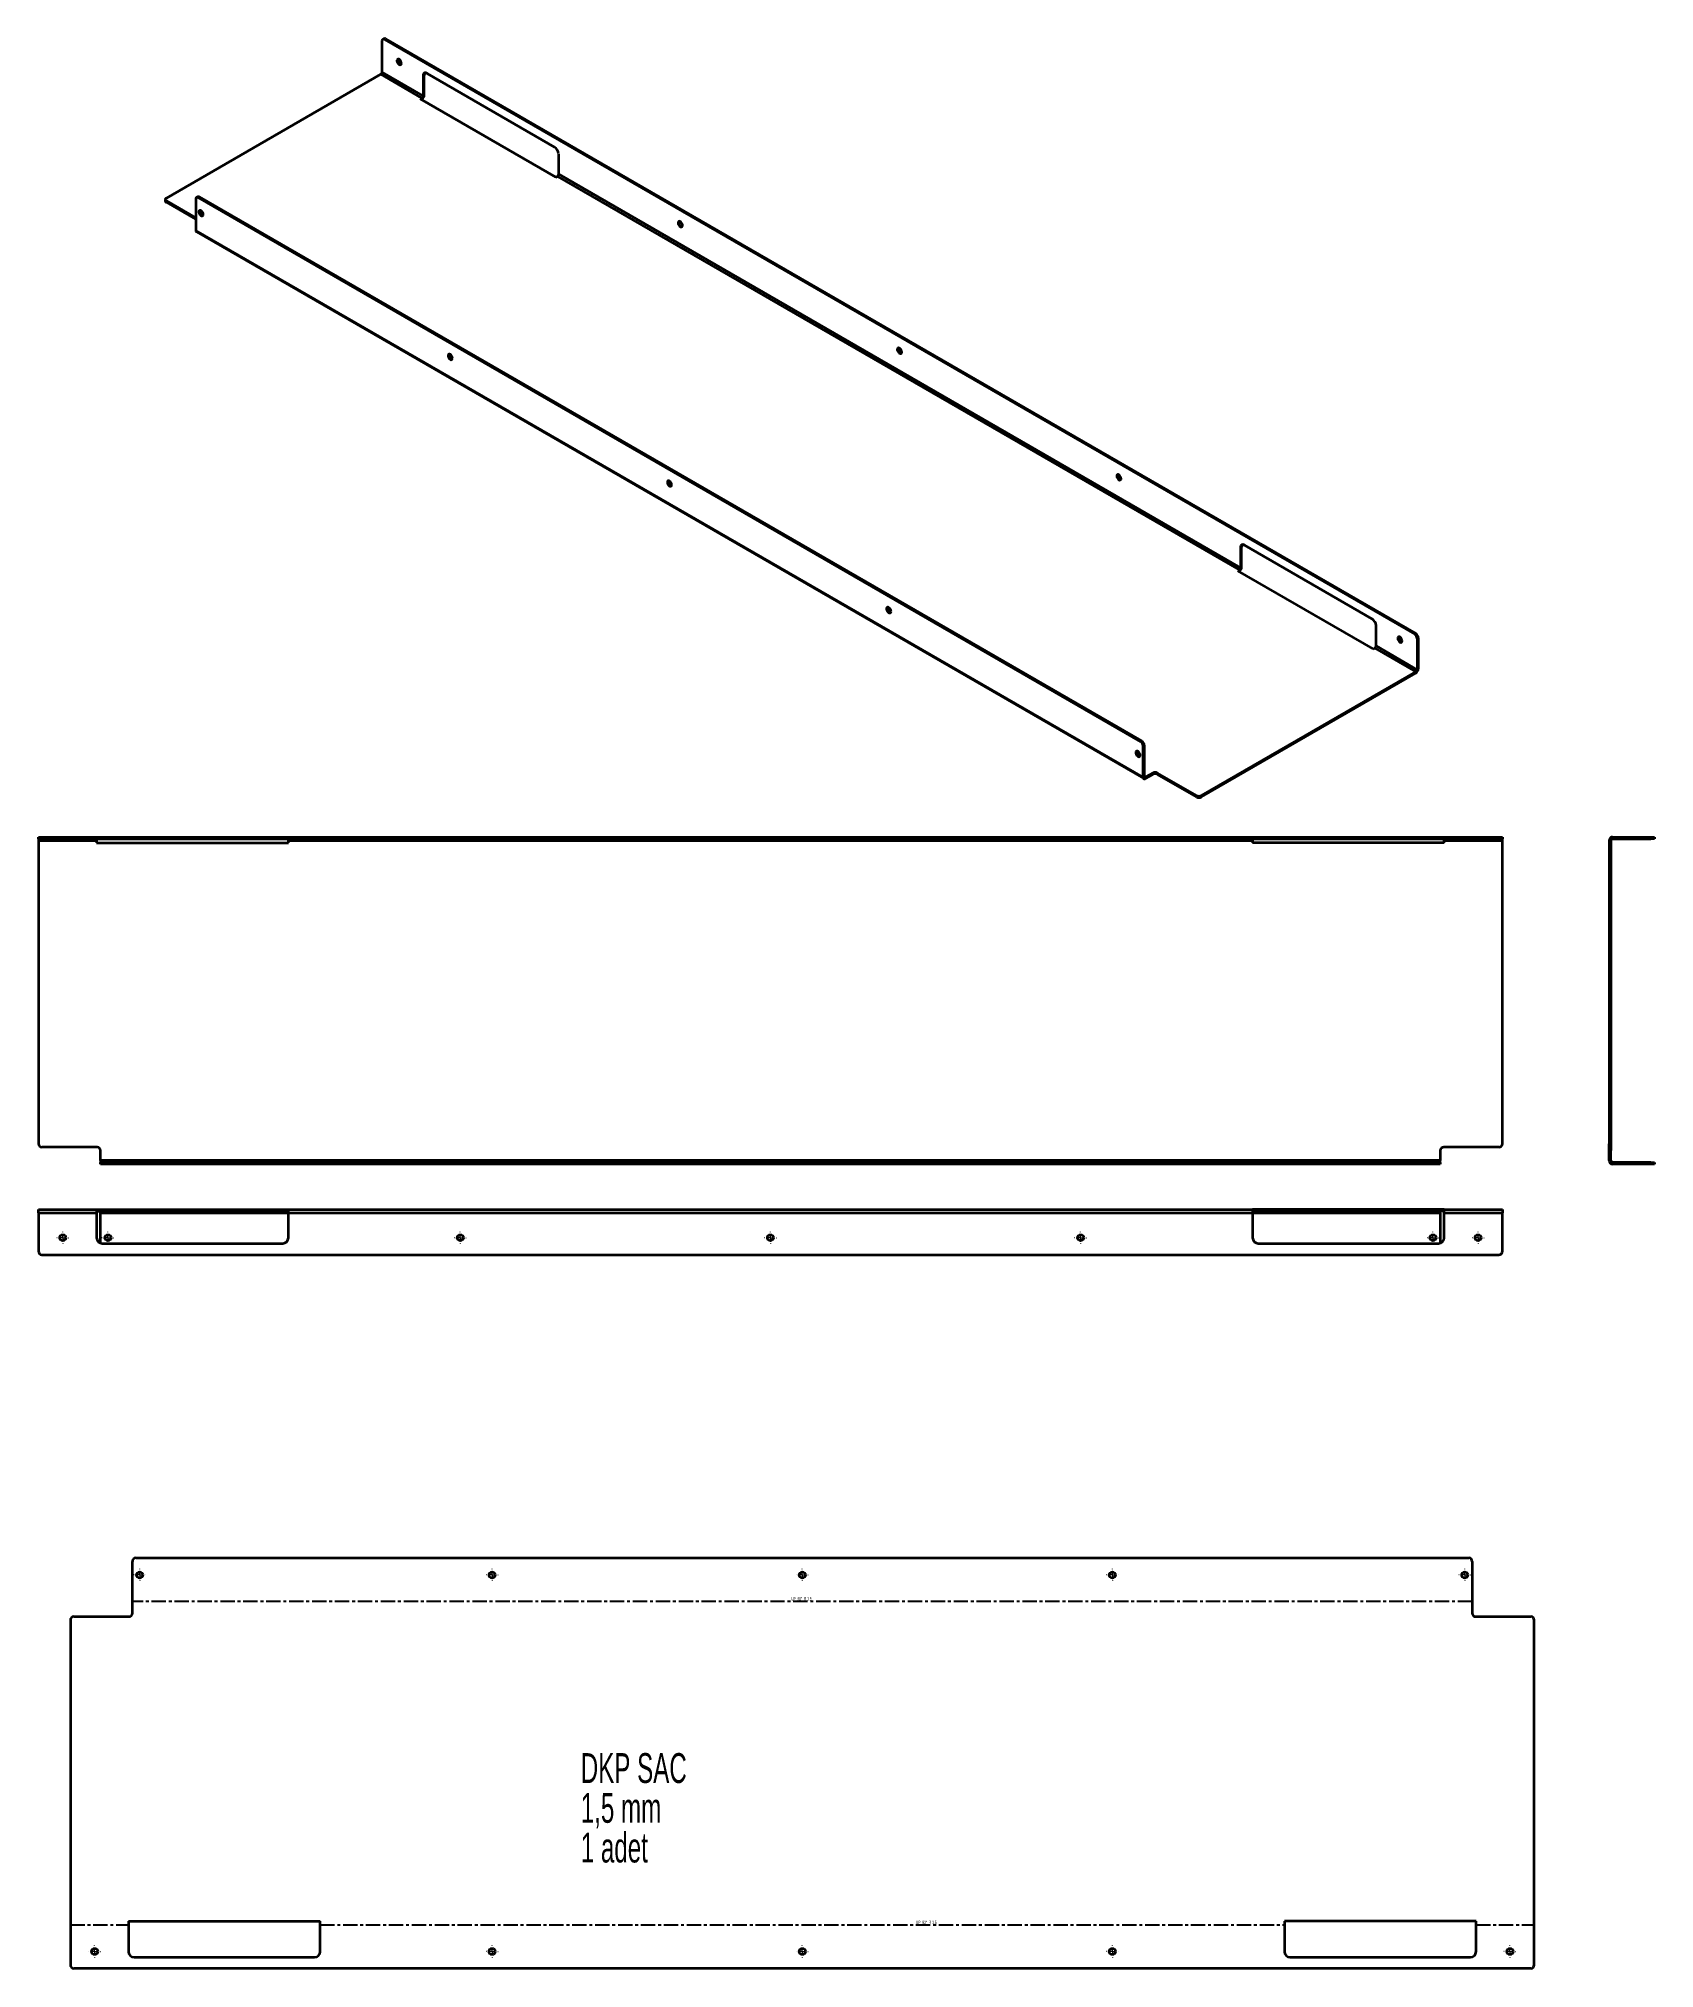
# Model space of a CAD drawing. Header units: millimetres. Extents: x -615 to 818, y -398 to 1314.
import ezdxf

# ---------------------------------------------------------------- set-up
doc = ezdxf.new("R2010")
doc.units = ezdxf.units.MM
doc.linetypes.add('CENTERX2', pattern=[20.32, 12.7, -2.54, 2.54, -2.54])
doc.styles.add('SLDTEXTSTYLE0', font='TXT', dxfattribs={"width": 0.605})
doc.styles.add('SLDTEXTSTYLE1', font='TXT', dxfattribs={"width": 0.5675})

# ---------------------------------------------------------------- blocks, each defined once
blk = doc.blocks.new('SW_NOTE_0')
at = {"color": 0, "linetype": 'Continuous', "lineweight": 0, "char_height": 26.46, "attachment_point": 1, "style": 'SLDTEXTSTYLE0'}
for s, insert in [('DKP SAC', (0, 34.1)), ('1,5 mm', (0, -1.2)), ('1 adet', (0, -36.4))]:
    blk.add_mtext(s, dxfattribs=dict(at, insert=insert))
blk = doc.blocks.new('SW_CENTERMARKSYMBOL_0')
at = {"color": 0, "linetype": 'Continuous', "lineweight": 18}
for p, q in [((-5, 0), (-5.25, 0)), ((0, 0), (-2.5, 0)), ((0, 5), (0, 5.25)), ((0, 0), (0, 2.5)), ((0, 0), (0, -2.5)), ((0, 0), (2.5, 0)), ((5, 0), (5.25, 0)), ((0, -5), (0, -5.25))]:
    blk.add_line(p, q, dxfattribs=at)
blk = doc.blocks.new('SW_CENTERMARKSYMBOL_1')
at = {"color": 0, "linetype": 'Continuous', "lineweight": 18}
for p, q in [((-5, 0), (-5.25, 0)), ((0, 0), (-2.5, 0)), ((0, 5), (0, 5.25)), ((0, 0), (0, 2.5)), ((0, 0), (0, -2.5)), ((0, 0), (2.5, 0)), ((5, 0), (5.25, 0)), ((0, -5), (0, -5.25))]:
    blk.add_line(p, q, dxfattribs=at)
blk = doc.blocks.new('SW_CENTERMARKSYMBOL_2')
at = {"color": 0, "linetype": 'Continuous', "lineweight": 18}
for p, q in [((-5, 0), (-5.25, 0)), ((0, 0), (-2.5, 0)), ((0, 5), (0, 5.25)), ((0, 0), (0, 2.5)), ((0, 0), (0, -2.5)), ((0, 0), (2.5, 0)), ((5, 0), (5.25, 0)), ((0, -5), (0, -5.25))]:
    blk.add_line(p, q, dxfattribs=at)
blk = doc.blocks.new('SW_CENTERMARKSYMBOL_3')
at = {"color": 0, "linetype": 'Continuous', "lineweight": 18}
for p, q in [((-5, 0), (-5.25, 0)), ((0, 0), (-2.5, 0)), ((0, 5), (0, 5.25)), ((0, 0), (0, 2.5)), ((0, 0), (0, -2.5)), ((0, 0), (2.5, 0)), ((5, 0), (5.25, 0)), ((0, -5), (0, -5.25))]:
    blk.add_line(p, q, dxfattribs=at)
blk = doc.blocks.new('SW_CENTERMARKSYMBOL_4')
at = {"color": 0, "linetype": 'Continuous', "lineweight": 18}
for p, q in [((-5, 0), (-5.25, 0)), ((0, 0), (-2.5, 0)), ((0, 5), (0, 5.25)), ((0, 0), (0, 2.5)), ((0, 0), (0, -2.5)), ((0, 0), (2.5, 0)), ((5, 0), (5.25, 0)), ((0, -5), (0, -5.25))]:
    blk.add_line(p, q, dxfattribs=at)
blk = doc.blocks.new('SW_CENTERMARKSYMBOL_5')
at = {"color": 0, "linetype": 'Continuous', "lineweight": 18}
for p, q in [((-5, 0), (-5.25, 0)), ((0, 0), (-2.5, 0)), ((0, 5), (0, 5.25)), ((0, 0), (0, 2.5)), ((0, 0), (0, -2.5)), ((0, 0), (2.5, 0)), ((5, 0), (5.25, 0)), ((0, -5), (0, -5.25))]:
    blk.add_line(p, q, dxfattribs=at)
blk = doc.blocks.new('SW_CENTERMARKSYMBOL_6')
at = {"color": 0, "linetype": 'Continuous', "lineweight": 18}
for p, q in [((-5, 0), (-5.25, 0)), ((0, 0), (-2.5, 0)), ((0, 5), (0, 5.25)), ((0, 0), (0, 2.5)), ((0, 0), (0, -2.5)), ((0, 0), (2.5, 0)), ((5, 0), (5.25, 0)), ((0, -5), (0, -5.25))]:
    blk.add_line(p, q, dxfattribs=at)
blk = doc.blocks.new('SW_CENTERMARKSYMBOL_7')
at = {"color": 0, "linetype": 'Continuous', "lineweight": 18}
for p, q in [((-5, 0), (-5.25, 0)), ((0, 0), (-2.5, 0)), ((0, 5), (0, 5.25)), ((0, 0), (0, 2.5)), ((0, 0), (0, -2.5)), ((0, 0), (2.5, 0)), ((5, 0), (5.25, 0)), ((0, -5), (0, -5.25))]:
    blk.add_line(p, q, dxfattribs=at)
blk = doc.blocks.new('SW_CENTERMARKSYMBOL_8')
at = {"color": 0, "linetype": 'Continuous', "lineweight": 18}
for p, q in [((-5, 0), (-5.25, 0)), ((0, 0), (-2.5, 0)), ((0, 5), (0, 5.25)), ((0, 0), (0, 2.5)), ((0, 0), (0, -2.5)), ((0, 0), (2.5, 0)), ((5, 0), (5.25, 0)), ((0, -5), (0, -5.25))]:
    blk.add_line(p, q, dxfattribs=at)
blk = doc.blocks.new('SW_CENTERMARKSYMBOL_9')
at = {"color": 0, "linetype": 'Continuous', "lineweight": 18}
for p, q in [((-5, 0), (-5.25, 0)), ((0, 0), (-2.5, 0)), ((0, 5), (0, 5.25)), ((0, 0), (0, 2.5)), ((0, 0), (0, -2.5)), ((0, 0), (2.5, 0)), ((5, 0), (5.25, 0)), ((0, -5), (0, -5.25))]:
    blk.add_line(p, q, dxfattribs=at)
blk = doc.blocks.new('SW_CENTERMARKSYMBOL_10')
at = {"color": 0, "linetype": 'Continuous', "lineweight": 18}
for p, q in [((-5, 0), (-5.25, 0)), ((0, 0), (-2.5, 0)), ((0, 5), (0, 5.25)), ((0, 0), (0, 2.5)), ((0, 0), (0, -2.5)), ((0, 0), (2.5, 0)), ((5, 0), (5.25, 0)), ((0, -5), (0, -5.25))]:
    blk.add_line(p, q, dxfattribs=at)
blk = doc.blocks.new('SW_CENTERMARKSYMBOL_11')
at = {"color": 0, "linetype": 'Continuous', "lineweight": 18}
for p, q in [((-5, 0), (-5.25, 0)), ((0, 0), (-2.5, 0)), ((0, 5), (0, 5.25)), ((0, 0), (0, 2.5)), ((0, 0), (0, -2.5)), ((0, 0), (2.5, 0)), ((5, 0), (5.25, 0)), ((0, -5), (0, -5.25))]:
    blk.add_line(p, q, dxfattribs=at)
blk = doc.blocks.new('SW_CENTERMARKSYMBOL_12')
at = {"color": 0, "linetype": 'Continuous', "lineweight": 18}
for p, q in [((-5, 0), (-5.25, 0)), ((0, 0), (-2.5, 0)), ((0, 5), (0, 5.25)), ((0, 0), (0, 2.5)), ((0, 0), (0, -2.5)), ((0, 0), (2.5, 0)), ((5, 0), (5.25, 0)), ((0, -5), (0, -5.25))]:
    blk.add_line(p, q, dxfattribs=at)
blk = doc.blocks.new('SW_CENTERMARKSYMBOL_13')
at = {"color": 0, "linetype": 'Continuous', "lineweight": 18}
for p, q in [((-5, 0), (-5.25, 0)), ((0, 0), (-2.5, 0)), ((0, 5), (0, 5.25)), ((0, 0), (0, 2.5)), ((0, 0), (0, -2.5)), ((0, 0), (2.5, 0)), ((5, 0), (5.25, 0)), ((0, -5), (0, -5.25))]:
    blk.add_line(p, q, dxfattribs=at)
blk = doc.blocks.new('SW_CENTERMARKSYMBOL_14')
at = {"color": 0, "linetype": 'Continuous', "lineweight": 18}
for p, q in [((-5, 0), (-5.25, 0)), ((0, 0), (-2.5, 0)), ((0, 5), (0, 5.25)), ((0, 0), (0, 2.5)), ((0, 0), (0, -2.5)), ((0, 0), (2.5, 0)), ((5, 0), (5.25, 0)), ((0, -5), (0, -5.25))]:
    blk.add_line(p, q, dxfattribs=at)
blk = doc.blocks.new('SW_CENTERMARKSYMBOL_15')
at = {"color": 0, "linetype": 'Continuous', "lineweight": 18}
for p, q in [((-5, 0), (-5.25, 0)), ((0, 0), (-2.5, 0)), ((0, 5), (0, 5.25)), ((0, 0), (0, 2.5)), ((0, 0), (0, -2.5)), ((0, 0), (2.5, 0)), ((5, 0), (5.25, 0)), ((0, -5), (0, -5.25))]:
    blk.add_line(p, q, dxfattribs=at)
blk = doc.blocks.new('SW_CENTERMARKSYMBOL_16')
at = {"color": 0, "linetype": 'Continuous', "lineweight": 18}
for p, q in [((-5, 0), (-5.25, 0)), ((0, 0), (-2.5, 0)), ((0, 5), (0, 5.25)), ((0, 0), (0, 2.5)), ((0, 0), (0, -2.5)), ((0, 0), (2.5, 0)), ((5, 0), (5.25, 0)), ((0, -5), (0, -5.25))]:
    blk.add_line(p, q, dxfattribs=at)

msp = doc.modelspace()

# ---------------------------------------------------------------- linework, layer by layer
at = {"color": 7, "linetype": 'Continuous', "lineweight": 35}
for p, q in [((-310.5, 1283.8), (-310.5, 1311.6)), ((-308.9, 1313.5), (-309.9, 1312.9)), ((-307.4, 1313.4), (-308.4, 1312.8)), ((-308.4, 1312.8), (605.2, 785.4)), ((-307.4, 1313.4), (606.2, 786)), ((-274.1, 1262.8), (-310.5, 1283.8)), ((-311.6, 1282), (-501.8, 1172.1)), ((-311.6, 1282), (-275.2, 1260.9)), ((-274.1, 1280.7), (-273.1, 1281.3)), ((-274.1, 1280.7), (-274.1, 1262.8)), ((-273.1, 1263.4), (-273.1, 1281.3)), ((-157.5, 1217.5), (-270.6, 1282.8)), ((-275.2, 1260.9), (-276.6, 1260.1)), ((-276.6, 1260.1), (-156.4, 1190.7)), ((-275.2, 1259.7), (-275.5, 1259.5)), ((-153.9, 1193.4), (-153.9, 1211.3)), ((-156.4, 1190.7), (-155, 1191.5)), ((-155, 1191.5), (449.6, 842.5)), ((450.7, 844.4), (-153.9, 1193.4)), ((-502.7, 1170.9), (-502.7, 1169.7)), ((-475.7, 1154.6), (-501.8, 1169.7)), ((-501.8, 1169.7), (-501.8, 1168.5)), ((-475.7, 1153.4), (-501.8, 1168.5)), ((-475.7, 1171.3), (-475.7, 1143.6)), ((-474, 1173.3), (-475, 1172.7)), ((-472.5, 1173.2), (-473.5, 1172.6)), ((362.3, 690.1), (-473.5, 1172.6)), ((363.3, 690.7), (-472.5, 1173.2)), ((364.4, 658.6), (-475.7, 1143.6)), ((-475, 1142.2), (365, 657.3)), ((450.7, 862.3), (451.7, 862.9)), ((450.7, 862.3), (450.7, 844.4)), ((451.7, 845), (451.7, 862.9)), ((567.3, 799), (454.2, 864.4)), ((449.6, 842.5), (448.2, 841.7)), ((568.4, 772.3), (448.2, 841.7)), ((449.6, 841.3), (449.2, 841.1)), ((570.9, 775), (570.9, 792.9)), ((568.4, 772.3), (569.8, 773.1)), ((569.8, 773.1), (606.2, 752.1)), ((607.3, 753.9), (570.9, 775)), ((605.2, 785.4), (606.2, 786)), ((608.3, 782.3), (607.3, 781.7)), ((607.3, 781.7), (607.3, 753.9)), ((608.3, 782.3), (608.3, 754.6)), ((607.3, 753.9), (608.3, 754.6)), ((416, 642.3), (606.2, 752.1)), ((416, 641.1), (606.2, 750.9)), ((606.2, 752.1), (606.2, 750.9)), ((362.3, 690.1), (363.3, 690.7)), ((365.5, 687), (364.4, 686.4)), ((364.4, 658.6), (364.4, 686.4)), ((365.5, 659.2), (365.5, 687)), ((365.5, 659.2), (364.4, 658.6)), ((366.5, 658.6), (365.5, 659.2)), ((372.9, 662.3), (366.5, 658.6)), ((372.9, 661.1), (366.5, 657.4)), ((366.5, 658.6), (366.5, 657.4)), ((372.9, 661.1), (372.9, 662.3)), ((411.8, 642.3), (377.1, 662.3)), ((377.1, 662.3), (377.1, 661.1)), ((411.8, 641.1), (377.1, 661.1)), ((411.8, 641.1), (411.8, 642.3)), ((416, 642.3), (416, 641.1)), ((-615.1, 604), (-615.1, 605.5)), ((-615.1, 605.5), (-612.1, 605.5)), ((-612.1, 604), (-615.1, 604)), ((-615.1, 604), (-615.1, 602.5)), ((-615.1, 602.5), (-563.6, 602.5)), ((-615.1, 602.5), (-615.1, 333.5)), ((-612.1, 605.5), (-612.1, 604)), ((-612.1, 605.5), (679.9, 605.5)), ((-612.1, 604), (679.9, 604)), ((-563.6, 602.5), (-563.6, 604)), ((-563.6, 602.5), (-563.6, 600.5)), ((-563.6, 600.5), (-393.6, 600.5)), ((-393.6, 604), (-393.6, 602.5)), ((-393.6, 602.5), (461.4, 602.5)), ((-393.6, 600.5), (-393.6, 602.5)), ((461.4, 602.5), (461.4, 604)), ((461.4, 602.5), (461.4, 600.5)), ((631.4, 600.5), (461.4, 600.5)), ((631.4, 604), (631.4, 602.5)), ((631.4, 602.5), (682.9, 602.5)), ((631.4, 600.5), (631.4, 602.5)), ((679.9, 604), (679.9, 605.5)), ((679.9, 605.5), (682.9, 605.5)), ((682.9, 604), (679.9, 604)), ((682.9, 605.5), (682.9, 604)), ((682.9, 602.5), (682.9, 604)), ((682.9, 333.5), (682.9, 602.5)), ((779.2, 602.5), (777.7, 602.5)), ((777.7, 602.5), (777.7, 333.5)), ((779.2, 602.5), (779.2, 333.5)), ((780.7, 604), (780.7, 605.5)), ((780.7, 605.5), (814.7, 605.5)), ((780.7, 604), (814.7, 604)), ((814.7, 604), (814.7, 605.5)), ((814.7, 605.5), (817.7, 605.5)), ((817.7, 604), (814.7, 604)), ((817.7, 605.5), (817.7, 604)), ((-563.1, 330.5), (-612.1, 330.5)), ((-560.1, 318.5), (-560.1, 327.5)), ((627.9, 327.5), (627.9, 318.5)), ((679.9, 330.5), (630.9, 330.5)), ((777.7, 333.5), (779.2, 333.5)), ((777.7, 330.5), (777.7, 333.5)), ((779.2, 330.5), (777.7, 330.5)), ((777.7, 327.5), (777.7, 330.5)), ((779.2, 327.5), (777.7, 327.5)), ((777.7, 318.5), (777.7, 327.5)), ((779.2, 333.5), (779.2, 330.5)), ((779.2, 330.5), (779.2, 327.5)), ((779.2, 318.5), (779.2, 327.5)), ((627.9, 318.5), (-560.1, 318.5)), ((-560.1, 318.5), (-560.1, 317)), ((-560.1, 315.5), (-560.1, 317)), ((-560.1, 317), (-557.1, 317)), ((-557.1, 315.5), (-560.1, 315.5)), ((-557.1, 317), (-557.1, 315.5)), ((624.9, 317), (-557.1, 317)), ((624.9, 315.5), (-557.1, 315.5)), ((624.9, 315.5), (624.9, 317)), ((624.9, 317), (627.9, 317)), ((627.9, 315.5), (624.9, 315.5)), ((627.9, 317), (627.9, 318.5)), ((627.9, 317), (627.9, 315.5)), ((779.2, 318.5), (777.7, 318.5)), ((780.7, 317), (780.7, 315.5)), ((814.7, 317), (780.7, 317)), ((814.7, 315.5), (780.7, 315.5)), ((814.7, 315.5), (814.7, 317)), ((814.7, 317), (817.7, 317)), ((817.7, 315.5), (814.7, 315.5)), ((817.7, 317), (817.7, 315.5)), ((-615.1, 275.1), (-563.6, 275.1)), ((-615.1, 272.1), (-615.1, 275.1)), ((-563.6, 275.1), (-563.6, 272.1)), ((-563.6, 275.1), (-393.6, 275.1)), ((-393.6, 275.1), (461.4, 275.1)), ((-393.6, 272.1), (-393.6, 275.1)), ((461.4, 275.1), (461.4, 272.1)), ((631.4, 275.1), (461.4, 275.1)), ((631.4, 275.1), (682.9, 275.1)), ((631.4, 272.1), (631.4, 275.1)), ((682.9, 275.1), (682.9, 272.1)), ((-615.1, 272.1), (-615.1, 238.1)), ((-615.1, 272.1), (-563.6, 272.1)), ((-563.6, 273.6), (-393.6, 273.6)), ((-563.6, 272.1), (-563.6, 250.1)), ((-560.1, 273.6), (-560.1, 272.1)), ((-560.1, 272.1), (-393.6, 272.1)), ((-560.1, 245.3), (-560.1, 272.1)), ((-393.6, 250.1), (-393.6, 272.1)), ((-393.6, 272.1), (461.4, 272.1)), ((631.4, 273.6), (461.4, 273.6)), ((461.4, 272.1), (461.4, 250.1)), ((461.4, 272.1), (627.9, 272.1)), ((627.9, 272.1), (627.9, 273.6)), ((627.9, 272.1), (627.9, 245.3)), ((631.4, 250.1), (631.4, 272.1)), ((631.4, 272.1), (682.9, 272.1)), ((682.9, 238.1), (682.9, 272.1)), ((-558.6, 245.1), (-398.6, 245.1)), ((466.4, 245.1), (626.4, 245.1)), ((-612.1, 235.1), (679.9, 235.1)), ((-528.9, -33.9), (653.1, -33.9)), ((-531.9, -82.9), (-531.9, -36.9)), ((656.1, -36.9), (656.1, -82.9)), ((-586.9, -88.9), (-586.9, -394.9)), ((-583.9, -85.9), (-534.9, -85.9)), ((659.1, -85.9), (708.1, -85.9)), ((711.1, -394.9), (711.1, -88.9)), ((-535.4, -355.9), (-365.4, -355.9)), ((-535.4, -355.9), (-535.4, -382.9)), ((-365.4, -382.9), (-365.4, -355.9)), ((659.6, -355.9), (489.6, -355.9)), ((489.6, -355.9), (489.6, -382.9)), ((659.6, -382.9), (659.6, -355.9)), ((-530.4, -387.9), (-370.4, -387.9)), ((494.6, -387.9), (654.6, -387.9)), ((708.1, -397.9), (-583.9, -397.9))]:
    msp.add_line(p, q, dxfattribs=at)
at = {"color": 7, "linetype": 'CENTERX2'}
for p, q in [((656.1, -72.4), (-531.9, -72.4)), ((-586.9, -359.4), (-535.4, -359.4)), ((-365.4, -359.4), (489.6, -359.4)), ((659.6, -359.4), (711.1, -359.4))]:
    msp.add_line(p, q, dxfattribs=at)
at = {"color": 7, "linetype": 'Continuous', "lineweight": 35, "flags": 128}
for points in [[(-295.3, 1290.7), (-294.6, 1290.5), (-294, 1290.6), (-293.6, 1291), (-293.4, 1291.7), (-293.5, 1292.5), (-293.8, 1293.4), (-294.3, 1294.3), (-295, 1295), (-295.7, 1295.4), (-296.4, 1295.5), (-296.9, 1295.2), (-297.2, 1294.7), (-297.3, 1293.9), (-297.1, 1293), (-296.7, 1292.1), (-296, 1291.3), (-295.3, 1290.7)], [(-469.1, 1157.8), (-469.2, 1158.6), (-469.6, 1159.6), (-470.2, 1160.4), (-470.9, 1161), (-471.6, 1161.3), (-472.2, 1161.3), (-472.7, 1161), (-473, 1160.4), (-473, 1159.6), (-472.7, 1158.7), (-472.2, 1157.8), (-471.6, 1157), (-470.9, 1156.5), (-470.2, 1156.4), (-469.6, 1156.5), (-469.2, 1157), (-469.1, 1157.8)], [(-471.9, 1160.6), (-471.8, 1161.4), (-471.8, 1161.4)], [(-46.1, 1146.8), (-45.4, 1146.6), (-44.8, 1146.7), (-44.3, 1147.1), (-44.1, 1147.8), (-44.2, 1148.6), (-44.5, 1149.5), (-45.1, 1150.4), (-45.7, 1151.1), (-46.4, 1151.5), (-47.1, 1151.6), (-47.6, 1151.3), (-48, 1150.8), (-48, 1150), (-47.8, 1149.1), (-47.4, 1148.2), (-46.8, 1147.4), (-46.1, 1146.8)], [(-248.1, 1030.2), (-248.3, 1031.1), (-248.6, 1032), (-249.2, 1032.8), (-249.9, 1033.4), (-250.6, 1033.8), (-251.3, 1033.8), (-251.7, 1033.5), (-252, 1032.8), (-252, 1032), (-251.7, 1031.1), (-251.3, 1030.2), (-250.6, 1029.5), (-249.9, 1029), (-249.2, 1028.8), (-248.6, 1029), (-248.3, 1029.5), (-248.1, 1030.2)], [(-251, 1033.1), (-250.8, 1033.8), (-250.8, 1033.8)], [(148.4, 1034.6), (149.1, 1034.3), (149.7, 1034.4), (150.1, 1034.8), (150.3, 1035.5), (150.2, 1036.4), (149.9, 1037.3), (149.4, 1038.1), (148.7, 1038.8), (148, 1039.2), (147.3, 1039.3), (146.8, 1039.1), (146.5, 1038.5), (146.4, 1037.7), (146.6, 1036.8), (147.1, 1035.9), (147.7, 1035.1), (148.4, 1034.6)], [(342.8, 922.3), (343.5, 922.1), (344.1, 922.2), (344.6, 922.6), (344.8, 923.2), (344.7, 924.1), (344.4, 925), (343.8, 925.9), (343.2, 926.6), (342.5, 927), (341.8, 927.1), (341.3, 926.8), (341, 926.3), (340.9, 925.5), (341.1, 924.6), (341.5, 923.7), (342.1, 922.9), (342.8, 922.3)], [(-53.7, 917.9), (-53.8, 918.8), (-54.2, 919.7), (-54.8, 920.6), (-55.5, 921.2), (-56.2, 921.5), (-56.8, 921.5), (-57.3, 921.2), (-57.5, 920.6), (-57.5, 919.8), (-57.3, 918.8), (-56.8, 917.9), (-56.2, 917.2), (-55.5, 916.7), (-54.8, 916.6), (-54.2, 916.7), (-53.8, 917.2), (-53.7, 917.9)], [(-56.5, 920.8), (-56.4, 921.5), (-56.4, 921.6)], [(140.8, 805.7), (140.6, 806.6), (140.3, 807.5), (139.7, 808.3), (139, 808.9), (138.3, 809.3), (137.7, 809.3), (137.2, 808.9), (136.9, 808.3), (136.9, 807.5), (137.2, 806.6), (137.7, 805.7), (138.3, 805), (139, 804.5), (139.7, 804.3), (140.3, 804.5), (140.6, 804.9), (140.8, 805.7)], [(137.9, 808.5), (138.1, 809.3), (138.1, 809.3)], [(592.1, 778.4), (592.8, 778.2), (593.4, 778.3), (593.8, 778.7), (594, 779.4), (593.9, 780.2), (593.6, 781.1), (593.1, 782), (592.4, 782.7), (591.7, 783.1), (591.1, 783.2), (590.5, 782.9), (590.2, 782.4), (590.1, 781.6), (590.3, 780.7), (590.8, 779.8), (591.4, 779), (592.1, 778.4)], [(361.7, 678.1), (361.6, 679), (361.2, 679.9), (360.7, 680.8), (360, 681.4), (359.3, 681.7), (358.6, 681.7), (358.1, 681.4), (357.9, 680.8), (357.9, 679.9), (358.1, 679), (358.6, 678.1), (359.3, 677.4), (360, 676.9), (360.7, 676.7), (361.2, 676.9), (361.6, 677.4), (361.7, 678.1)], [(358.9, 681), (359, 681.7), (359.1, 681.7)]]:
    msp.add_lwpolyline(points, dxfattribs=at)
at = {"color": 7, "linetype": 'Continuous', "lineweight": 35}
for centre in [(-593.6, 250.1), (-553.6, 250.1), (-241.1, 250.1), (33.9, 250.1), (308.9, 250.1), (621.4, 250.1), (661.4, 250.1), (-525.4, -48.9), (-212.9, -48.9), (62.1, -48.9), (337.1, -48.9), (649.6, -48.9), (-565.4, -382.9), (-212.9, -382.9), (62.1, -382.9), (337.1, -382.9), (689.6, -382.9)]:
    msp.add_circle(centre, 2.75, dxfattribs=at)
for centre, radius, start, end in [((-309.3, 1311.8), 1.31, 50.7967, 189.214), ((-308.2, 1312.2), 1.51, 54.3824, 114.3071), ((-312.8, 1283.9), 2.31, 302.6055, 357.3945), ((-292.6, 1294.5), 3.58, 164.8397, 255.1549), ((-272, 1281.1), 2.18, 50.7967, 189.214), ((-270.1, 1281.5), 2.93, 143.8076, 182.9653), ((-277.7, 1263.6), 4.61, 302.6055, 357.3945), ((-276.4, 1262.9), 2.31, 302.6055, 357.3945), ((-161.6, 1211), 7.68, 2.6055, 57.3945), ((-156.2, 1193.5), 2.31, 302.6055, 357.3945), ((-501.4, 1170.9), 1.31, 110.7834, 249.2166), ((-501.2, 1169.8), 1.51, 185.6948, 245.6253), ((-474.4, 1171.5), 1.31, 50.7967, 189.214), ((-473.3, 1171.9), 1.51, 54.3824, 114.3071), ((-468.3, 1160.5), 3.65, 178.3449, 254.6462), ((-43.4, 1150.7), 3.58, 164.8397, 255.1549), ((-474.2, 1143.4), 1.48, 173.7012, 234.9867), ((-247.3, 1032.9), 3.65, 178.3449, 254.6462), ((151.1, 1038.4), 3.58, 164.8397, 255.1549), ((345.5, 926.1), 3.58, 164.8397, 255.1549), ((-52.9, 920.7), 3.65, 178.3449, 254.6462), ((452.8, 862.7), 2.18, 50.7967, 189.214), ((454.6, 863.1), 2.93, 143.8076, 182.9653), ((447.1, 845.2), 4.61, 302.6055, 357.3945), ((448.4, 844.5), 2.31, 302.6055, 357.3945), ((141.6, 808.4), 3.65, 178.3449, 254.6462), ((563.2, 792.6), 7.68, 2.6055, 57.3945), ((568.6, 775.1), 2.31, 302.6055, 357.3945), ((594.8, 782.2), 3.58, 164.8397, 255.1549), ((602.7, 781.5), 4.61, 2.6055, 57.3945), ((603.7, 782.1), 4.61, 2.6055, 57.3945), ((603.7, 754.8), 4.61, 302.6055, 357.3945), ((605, 754), 2.31, 302.6055, 357.3945), ((359.8, 686.2), 4.61, 2.6055, 57.3945), ((360.8, 686.8), 4.61, 2.6055, 57.3945), ((362.6, 680.9), 3.65, 178.3449, 254.6462), ((365.7, 658.4), 1.31, 170.786, 309.2033), ((366.1, 659.1), 0.655, 170.786, 309.2033), ((375, 658.2), 4.61, 62.6097, 117.3903), ((375, 657), 4.61, 62.6097, 117.3903), ((413.9, 646.4), 4.61, 242.6097, 297.3903), ((413.9, 645.2), 4.61, 242.6097, 297.3903), ((780.7, 602.5), 3, 90, 180), ((780.7, 602.5), 1.5, 90, 180), ((-612.1, 333.5), 3, 180, 270), ((-563.1, 327.5), 3, 0, 90), ((630.9, 327.5), 3, 90, 180), ((679.9, 333.5), 3, 270, 0), ((780.7, 318.5), 3, 180, 270), ((780.7, 318.5), 1.5, 180, 270), ((-558.6, 250.1), 5, 180, 270), ((-398.6, 250.1), 5, 270, 0), ((466.4, 250.1), 5, 180, 270), ((626.4, 250.1), 5, 270, 0), ((-612.1, 238.1), 3, 180, 270), ((679.9, 238.1), 3, 270, 0), ((-528.9, -36.9), 3, 90, 180), ((653.1, -36.9), 3, 0, 90), ((-534.9, -82.9), 3, 270, 0), ((659.1, -82.9), 3, 180, 270), ((-583.9, -88.9), 3, 90, 180), ((708.1, -88.9), 3, 0, 90), ((-530.4, -382.9), 5, 180, 270), ((-370.4, -382.9), 5, 270, 0), ((494.6, -382.9), 5, 180, 270), ((654.6, -382.9), 5, 270, 0), ((-583.9, -394.9), 3, 180, 270), ((708.1, -394.9), 3, 270, 0)]:
    msp.add_arc(centre, radius, start, end, dxfattribs=at)

# ---------------------------------------------------------------- block references
at = {"color": 7, "linetype": 'Continuous', "lineweight": 0}
for name, p in [('SW_CENTERMARKSYMBOL_1', (-593.6, 250.1)), ('SW_CENTERMARKSYMBOL_6', (-553.6, 250.1)), ('SW_CENTERMARKSYMBOL_5', (-241.1, 250.1)), ('SW_CENTERMARKSYMBOL_4', (33.9, 250.1)), ('SW_CENTERMARKSYMBOL_3', (308.9, 250.1)), ('SW_CENTERMARKSYMBOL_2', (621.4, 250.1)), ('SW_CENTERMARKSYMBOL_0', (661.4, 250.1)), ('SW_NOTE_0', (-134.3, -241.1))]:
    msp.add_blockref(name, p, dxfattribs=at)
at = {"color": 7, "linetype": 'Continuous', "lineweight": 18}
for name, p in [('SW_CENTERMARKSYMBOL_7', (-525.4, -48.9)), ('SW_CENTERMARKSYMBOL_8', (-212.9, -48.9)), ('SW_CENTERMARKSYMBOL_9', (62.1, -48.9)), ('SW_CENTERMARKSYMBOL_10', (337.1, -48.9)), ('SW_CENTERMARKSYMBOL_11', (649.6, -48.9)), ('SW_CENTERMARKSYMBOL_12', (-565.4, -382.9)), ('SW_CENTERMARKSYMBOL_14', (-212.9, -382.9)), ('SW_CENTERMARKSYMBOL_15', (62.1, -382.9)), ('SW_CENTERMARKSYMBOL_16', (337.1, -382.9)), ('SW_CENTERMARKSYMBOL_13', (689.6, -382.9))]:
    msp.add_blockref(name, p, dxfattribs=at)

# ---------------------------------------------------------------- texts
at = {"color": 7, "linetype": 'Continuous', "lineweight": 0, "char_height": 3, "attachment_point": 2, "style": 'SLDTEXTSTYLE1'}
for insert in [(61.3, -68.6), (172.1, -355.6)]:
    msp.add_mtext('UP  90°  R 1.5', dxfattribs=dict(at, insert=insert))

doc.saveas('drawing.dxf')
